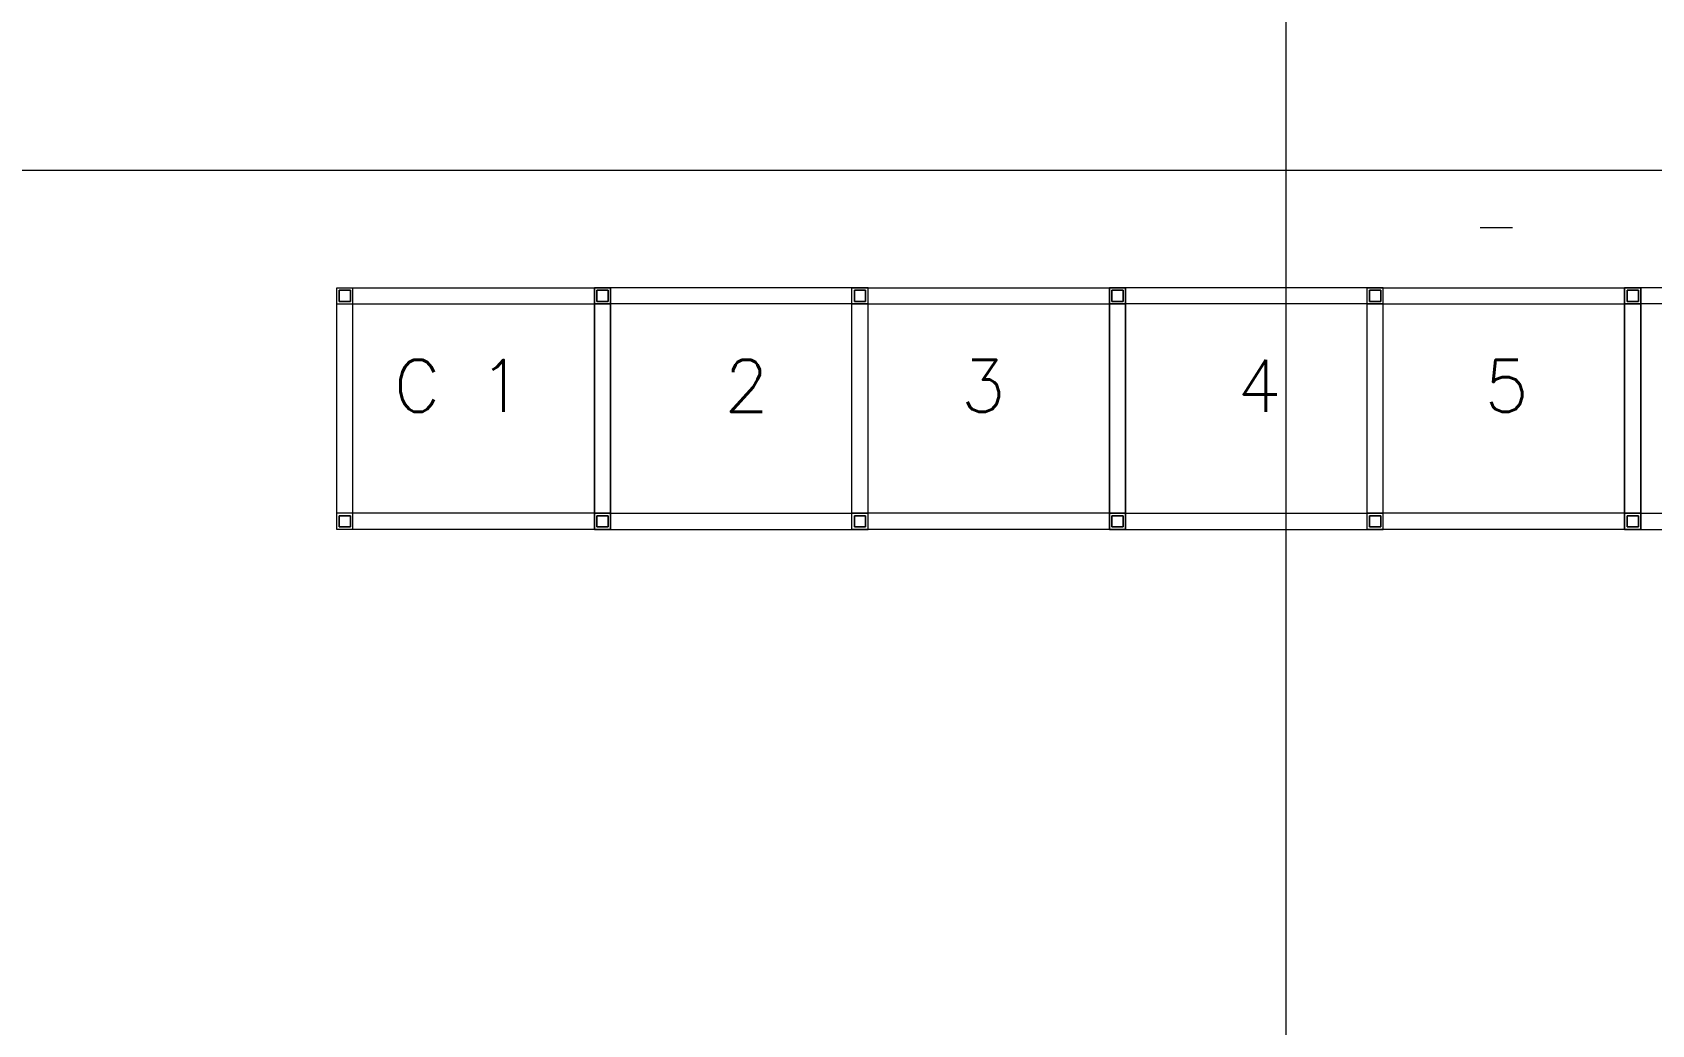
# Model space of a CAD drawing. Header units: millimetres. Extents: x -131970 to 468030, y -148196 to 152489.
# Drawn here: x 65569 to 75627, y 121942 to 128105 of the extents above; entities that cross this region are included whole.
import ezdxf
from ezdxf.xclip import XClip

# ---------------------------------------------------------------- set-up
doc = ezdxf.new("R2010")
doc.units = ezdxf.units.MM
doc.header["$LTSCALE"] = 500
doc.header["$XCLIPFRAME"] = 2
doc.linetypes.add('BUILDING PLAN$1$CENTER', pattern=[2, 1.25, -0.25, 0.25, -0.25])
doc.layers.get('0').update_dxf_attribs({"linetype": 'CONTINUOUS'})
doc.layers.get('Defpoints').update_dxf_attribs({"linetype": 'CONTINUOUS'})
doc.layers.add('0 DIMENSION', color=1, linetype='CONTINUOUS', lineweight=13)
doc.layers.add('BUILDING PLAN$0$BG&E - DIMENSIONS', color=7, linetype='CONTINUOUS')
doc.layers.add('BUILDING PLAN$0$CL', color=1, linetype='BUILDING PLAN$1$CENTER')
doc.styles.add('BUILDING PLAN$0$S1', font='romans1.shx')
doc.styles.add('BUILDING PLAN$0$Standard', font='arial.ttf')
doc.dimstyles.new('BUILDING PLAN$0$DIM100$0', dxfattribs={"dimtxt": 500, "dimasz": 150, "dimexe": 65, "dimexo": 65, "dimgap": 15, "dimtad": 1, "dimdec": 0, "dimzin": 0, "dimdsep": 46, "dimtxsty": 'BUILDING PLAN$0$Standard', "dimsah": 1, "dimcen": 0.09, "dimclrd": 1, "dimclre": 1, "dimclrt": 256, "dimadec": 0, "dimazin": 0, "dimtfac": 1, "dimtdec": 0, "dimtofl": 0, "dimtmove": 0, "dimatfit": 3, "dimfxl": 1, "dimtolj": 1, "dimtzin": 0, "dimarcsym": 0})

# ---------------------------------------------------------------- blocks, each defined once
blk = doc.blocks.new('BUILDING PLAN$0$dfn')
at = {"color": 251}
for p, q in [((5742453, 365635), (5742453, 363935)), ((5742553, 365635), (5742553, 363935)), ((5743853, 363935), (5743853, 365635)), ((5743953, 363935), (5743953, 365635)), ((5743953, 364035), (5742453, 364035)), ((5743953, 364035), (5742453, 364035)), ((5743953, 364035), (5742453, 364035)), ((5743953, 364035), (5742453, 364035)), ((5743953, 364035), (5742453, 364035)), ((5743953, 364035), (5742453, 364035)), ((5742453, 362335), (5742453, 364035)), ((5742453, 364035), (5743953, 364035)), ((5743953, 364035), (5742453, 364035)), ((5743953, 364035), (5742453, 364035)), ((5743953, 364035), (5742453, 364035)), ((5743953, 364035), (5742453, 364035)), ((5742468, 364020), (5742468, 363950)), ((5742538, 364020), (5742468, 364020)), ((5742468, 363950), (5742468, 364020)), ((5742468, 364020), (5742538, 364020)), ((5742468, 363950), (5742468, 364020)), ((5742468, 364020), (5742538, 364020)), ((5742468, 364020), (5742468, 363950)), ((5742538, 364020), (5742468, 364020)), ((5742468, 363950), (5742468, 364020)), ((5742468, 364020), (5742538, 364020)), ((5742468, 364020), (5742468, 363950)), ((5742538, 364020), (5742468, 364020)), ((5742468, 363950), (5742468, 364020)), ((5742468, 364020), (5742538, 364020)), ((5742468, 363950), (5742468, 364020)), ((5742468, 364020), (5742538, 364020)), ((5742468, 364020), (5742468, 363950)), ((5742538, 364020), (5742468, 364020)), ((5742468, 364020), (5742468, 363950)), ((5742538, 364020), (5742468, 364020)), ((5742468, 364020), (5742468, 363950)), ((5742538, 364020), (5742468, 364020)), ((5742468, 363950), (5742468, 364020)), ((5742468, 364020), (5742538, 364020)), ((5742468, 363950), (5742468, 364020)), ((5742468, 364020), (5742538, 364020)), ((5742468, 364020), (5742468, 363950)), ((5742538, 364020), (5742468, 364020)), ((5742468, 364020), (5742468, 363950)), ((5742538, 364020), (5742468, 364020)), ((5742468, 364020), (5742468, 363950)), ((5742538, 364020), (5742468, 364020)), ((5742468, 363950), (5742468, 364020)), ((5742468, 364020), (5742538, 364020)), ((5742468, 363950), (5742468, 364020)), ((5742468, 364020), (5742538, 364020)), ((5742468, 364020), (5742468, 363950)), ((5742538, 364020), (5742468, 364020)), ((5742468, 363950), (5742468, 364020)), ((5742468, 364020), (5742538, 364020)), ((5742538, 363950), (5742538, 364020)), ((5742538, 364020), (5742538, 363950)), ((5742538, 364020), (5742538, 363950)), ((5742538, 363950), (5742538, 364020)), ((5742538, 364020), (5742538, 363950)), ((5742538, 363950), (5742538, 364020)), ((5742538, 364020), (5742538, 363950)), ((5742538, 364020), (5742538, 363950)), ((5742538, 363950), (5742538, 364020)), ((5742538, 363950), (5742538, 364020)), ((5742538, 363950), (5742538, 364020)), ((5742538, 364020), (5742538, 363950)), ((5742538, 364020), (5742538, 363950)), ((5742538, 363950), (5742538, 364020)), ((5742538, 363950), (5742538, 364020)), ((5742538, 363950), (5742538, 364020)), ((5742538, 364020), (5742538, 363950)), ((5742538, 364020), (5742538, 363950)), ((5742538, 363950), (5742538, 364020)), ((5742538, 364020), (5742538, 363950)), ((5742553, 362335), (5742553, 364035)), ((5743853, 364035), (5743853, 362335)), ((5743938, 364020), (5743868, 364020)), ((5743868, 364020), (5743868, 363950)), ((5743868, 363950), (5743868, 364020)), ((5743868, 364020), (5743938, 364020)), ((5743938, 364020), (5743868, 364020)), ((5743868, 364020), (5743868, 363950)), ((5743938, 364020), (5743868, 364020)), ((5743868, 364020), (5743868, 363950)), ((5743868, 363950), (5743868, 364020)), ((5743868, 364020), (5743938, 364020)), ((5743868, 363950), (5743868, 364020)), ((5743868, 364020), (5743938, 364020)), ((5743938, 364020), (5743868, 364020)), ((5743868, 364020), (5743868, 363950)), ((5743938, 364020), (5743868, 364020)), ((5743868, 364020), (5743868, 363950)), ((5743868, 363950), (5743868, 364020)), ((5743868, 364020), (5743938, 364020)), ((5743868, 363950), (5743868, 364020)), ((5743868, 364020), (5743938, 364020)), ((5743868, 363950), (5743868, 364020)), ((5743868, 364020), (5743938, 364020)), ((5743938, 364020), (5743868, 364020)), ((5743868, 364020), (5743868, 363950)), ((5743938, 364020), (5743868, 364020)), ((5743868, 364020), (5743868, 363950)), ((5743868, 363950), (5743868, 364020)), ((5743868, 364020), (5743938, 364020)), ((5743868, 363950), (5743868, 364020)), ((5743868, 364020), (5743938, 364020)), ((5743938, 364020), (5743868, 364020)), ((5743868, 364020), (5743868, 363950)), ((5743868, 363950), (5743868, 364020)), ((5743868, 364020), (5743938, 364020)), ((5743938, 364020), (5743868, 364020)), ((5743868, 364020), (5743868, 363950)), ((5743938, 364020), (5743868, 364020)), ((5743868, 364020), (5743868, 363950)), ((5743868, 363950), (5743868, 364020)), ((5743868, 364020), (5743938, 364020)), ((5743938, 363950), (5743938, 364020)), ((5743938, 364020), (5743938, 363950)), ((5743938, 363950), (5743938, 364020)), ((5743938, 363950), (5743938, 364020)), ((5743938, 364020), (5743938, 363950)), ((5743938, 364020), (5743938, 363950)), ((5743938, 363950), (5743938, 364020)), ((5743938, 363950), (5743938, 364020)), ((5743938, 364020), (5743938, 363950)), ((5743938, 364020), (5743938, 363950)), ((5743938, 364020), (5743938, 363950)), ((5743938, 363950), (5743938, 364020)), ((5743938, 363950), (5743938, 364020)), ((5743938, 364020), (5743938, 363950)), ((5743938, 364020), (5743938, 363950)), ((5743938, 363950), (5743938, 364020)), ((5743938, 364020), (5743938, 363950)), ((5743938, 363950), (5743938, 364020)), ((5743938, 363950), (5743938, 364020)), ((5743938, 364020), (5743938, 363950)), ((5743953, 364035), (5743953, 362335)), ((5742453, 363935), (5743953, 363935)), ((5743953, 363935), (5742453, 363935)), ((5743953, 363935), (5742453, 363935)), ((5743953, 363935), (5742453, 363935)), ((5743953, 363935), (5742453, 363935)), ((5743953, 363935), (5742453, 363935)), ((5743953, 363935), (5742453, 363935)), ((5743953, 363935), (5742453, 363935)), ((5743953, 363935), (5742453, 363935)), ((5743953, 363935), (5742453, 363935)), ((5743953, 363935), (5742453, 363935)), ((5742468, 363950), (5742538, 363950)), ((5742538, 363950), (5742468, 363950)), ((5742538, 363950), (5742468, 363950)), ((5742468, 363950), (5742538, 363950)), ((5742538, 363950), (5742468, 363950)), ((5742468, 363950), (5742538, 363950)), ((5742538, 363950), (5742468, 363950)), ((5742538, 363950), (5742468, 363950)), ((5742468, 363950), (5742538, 363950)), ((5742468, 363950), (5742538, 363950)), ((5742468, 363950), (5742538, 363950)), ((5742538, 363950), (5742468, 363950)), ((5742538, 363950), (5742468, 363950)), ((5742468, 363950), (5742538, 363950)), ((5742468, 363950), (5742538, 363950)), ((5742468, 363950), (5742538, 363950)), ((5742538, 363950), (5742468, 363950)), ((5742538, 363950), (5742468, 363950)), ((5742468, 363950), (5742538, 363950)), ((5742538, 363950), (5742468, 363950)), ((5743868, 363950), (5743938, 363950)), ((5743938, 363950), (5743868, 363950)), ((5743868, 363950), (5743938, 363950)), ((5743868, 363950), (5743938, 363950)), ((5743938, 363950), (5743868, 363950)), ((5743938, 363950), (5743868, 363950)), ((5743868, 363950), (5743938, 363950)), ((5743868, 363950), (5743938, 363950)), ((5743938, 363950), (5743868, 363950)), ((5743938, 363950), (5743868, 363950)), ((5743938, 363950), (5743868, 363950)), ((5743868, 363950), (5743938, 363950)), ((5743868, 363950), (5743938, 363950)), ((5743938, 363950), (5743868, 363950)), ((5743938, 363950), (5743868, 363950)), ((5743868, 363950), (5743938, 363950)), ((5743938, 363950), (5743868, 363950)), ((5743868, 363950), (5743938, 363950)), ((5743868, 363950), (5743938, 363950)), ((5743938, 363950), (5743868, 363950)), ((5743953, 362435), (5742453, 362435)), ((5742453, 362435), (5742453, 360735)), ((5743953, 362435), (5742453, 362435)), ((5743953, 362435), (5742453, 362435)), ((5743953, 362435), (5742453, 362435)), ((5743953, 362435), (5742453, 362435)), ((5743953, 362435), (5742453, 362435)), ((5743953, 362435), (5742453, 362435)), ((5743953, 362435), (5742453, 362435)), ((5743953, 362435), (5742453, 362435)), ((5743953, 362435), (5742453, 362435)), ((5743953, 362435), (5742453, 362435)), ((5742468, 362420), (5742468, 362350)), ((5742538, 362420), (5742468, 362420)), ((5742468, 362350), (5742468, 362420)), ((5742468, 362420), (5742538, 362420)), ((5742468, 362420), (5742468, 362350)), ((5742538, 362420), (5742468, 362420)), ((5742468, 362350), (5742468, 362420)), ((5742468, 362420), (5742538, 362420)), ((5742468, 362420), (5742468, 362350)), ((5742538, 362420), (5742468, 362420)), ((5742468, 362420), (5742468, 362350)), ((5742538, 362420), (5742468, 362420)), ((5742468, 362350), (5742468, 362420)), ((5742468, 362420), (5742538, 362420)), ((5742468, 362420), (5742468, 362350)), ((5742538, 362420), (5742468, 362420)), ((5742468, 362350), (5742468, 362420)), ((5742468, 362420), (5742538, 362420)), ((5742468, 362420), (5742468, 362350)), ((5742538, 362420), (5742468, 362420)), ((5742468, 362420), (5742468, 362350)), ((5742538, 362420), (5742468, 362420)), ((5742468, 362350), (5742468, 362420)), ((5742468, 362420), (5742538, 362420)), ((5742468, 362350), (5742468, 362420)), ((5742468, 362420), (5742538, 362420)), ((5742468, 362350), (5742468, 362420)), ((5742468, 362420), (5742538, 362420)), ((5742468, 362420), (5742468, 362350)), ((5742538, 362420), (5742468, 362420)), ((5742468, 362420), (5742468, 362350)), ((5742538, 362420), (5742468, 362420)), ((5742468, 362350), (5742468, 362420)), ((5742468, 362420), (5742538, 362420)), ((5742468, 362350), (5742468, 362420)), ((5742468, 362420), (5742538, 362420)), ((5742468, 362350), (5742468, 362420)), ((5742468, 362420), (5742538, 362420)), ((5742468, 362420), (5742468, 362350)), ((5742538, 362420), (5742468, 362420)), ((5742538, 362350), (5742538, 362420)), ((5742538, 362420), (5742538, 362350)), ((5742538, 362350), (5742538, 362420)), ((5742538, 362420), (5742538, 362350)), ((5742538, 362350), (5742538, 362420)), ((5742538, 362350), (5742538, 362420)), ((5742538, 362420), (5742538, 362350)), ((5742538, 362350), (5742538, 362420)), ((5742538, 362420), (5742538, 362350)), ((5742538, 362350), (5742538, 362420)), ((5742538, 362350), (5742538, 362420)), ((5742538, 362420), (5742538, 362350)), ((5742538, 362420), (5742538, 362350)), ((5742538, 362420), (5742538, 362350)), ((5742538, 362350), (5742538, 362420)), ((5742538, 362350), (5742538, 362420)), ((5742538, 362420), (5742538, 362350)), ((5742538, 362420), (5742538, 362350)), ((5742538, 362420), (5742538, 362350)), ((5742538, 362350), (5742538, 362420)), ((5742553, 362435), (5742553, 360735)), ((5743853, 360735), (5743853, 362435)), ((5743868, 362350), (5743868, 362420)), ((5743868, 362420), (5743938, 362420)), ((5743938, 362420), (5743868, 362420)), ((5743868, 362420), (5743868, 362350)), ((5743868, 362350), (5743868, 362420)), ((5743868, 362420), (5743938, 362420)), ((5743868, 362350), (5743868, 362420)), ((5743868, 362420), (5743938, 362420)), ((5743938, 362420), (5743868, 362420)), ((5743868, 362420), (5743868, 362350)), ((5743938, 362420), (5743868, 362420)), ((5743868, 362420), (5743868, 362350)), ((5743868, 362350), (5743868, 362420)), ((5743868, 362420), (5743938, 362420)), ((5743868, 362350), (5743868, 362420)), ((5743868, 362420), (5743938, 362420)), ((5743938, 362420), (5743868, 362420)), ((5743868, 362420), (5743868, 362350)), ((5743938, 362420), (5743868, 362420)), ((5743868, 362420), (5743868, 362350)), ((5743938, 362420), (5743868, 362420)), ((5743868, 362420), (5743868, 362350)), ((5743868, 362350), (5743868, 362420)), ((5743868, 362420), (5743938, 362420)), ((5743868, 362350), (5743868, 362420)), ((5743868, 362420), (5743938, 362420)), ((5743938, 362420), (5743868, 362420)), ((5743868, 362420), (5743868, 362350)), ((5743938, 362420), (5743868, 362420)), ((5743868, 362420), (5743868, 362350)), ((5743868, 362350), (5743868, 362420)), ((5743868, 362420), (5743938, 362420)), ((5743938, 362420), (5743868, 362420)), ((5743868, 362420), (5743868, 362350)), ((5743868, 362350), (5743868, 362420)), ((5743868, 362420), (5743938, 362420)), ((5743868, 362350), (5743868, 362420)), ((5743868, 362420), (5743938, 362420)), ((5743938, 362420), (5743868, 362420)), ((5743868, 362420), (5743868, 362350)), ((5743938, 362420), (5743938, 362350)), ((5743938, 362350), (5743938, 362420)), ((5743938, 362420), (5743938, 362350)), ((5743938, 362420), (5743938, 362350)), ((5743938, 362350), (5743938, 362420)), ((5743938, 362350), (5743938, 362420)), ((5743938, 362420), (5743938, 362350)), ((5743938, 362420), (5743938, 362350)), ((5743938, 362350), (5743938, 362420)), ((5743938, 362350), (5743938, 362420)), ((5743938, 362350), (5743938, 362420)), ((5743938, 362420), (5743938, 362350)), ((5743938, 362420), (5743938, 362350)), ((5743938, 362350), (5743938, 362420)), ((5743938, 362350), (5743938, 362420)), ((5743938, 362420), (5743938, 362350)), ((5743938, 362350), (5743938, 362420)), ((5743938, 362420), (5743938, 362350)), ((5743938, 362420), (5743938, 362350)), ((5743938, 362350), (5743938, 362420)), ((5743953, 360735), (5743953, 362435)), ((5743953, 362335), (5742453, 362335)), ((5743953, 362335), (5742453, 362335)), ((5743953, 362335), (5742453, 362335)), ((5743953, 362335), (5742453, 362335)), ((5743953, 362335), (5742453, 362335)), ((5743953, 362335), (5742453, 362335)), ((5743953, 362335), (5742453, 362335)), ((5743953, 362335), (5742453, 362335)), ((5743953, 362335), (5742453, 362335)), ((5743953, 362335), (5742453, 362335)), ((5743953, 362335), (5742453, 362335)), ((5742468, 362350), (5742538, 362350)), ((5742538, 362350), (5742468, 362350)), ((5742468, 362350), (5742538, 362350)), ((5742538, 362350), (5742468, 362350)), ((5742468, 362350), (5742538, 362350)), ((5742468, 362350), (5742538, 362350)), ((5742538, 362350), (5742468, 362350)), ((5742468, 362350), (5742538, 362350)), ((5742538, 362350), (5742468, 362350)), ((5742468, 362350), (5742538, 362350)), ((5742468, 362350), (5742538, 362350)), ((5742538, 362350), (5742468, 362350)), ((5742538, 362350), (5742468, 362350)), ((5742538, 362350), (5742468, 362350)), ((5742468, 362350), (5742538, 362350)), ((5742468, 362350), (5742538, 362350)), ((5742538, 362350), (5742468, 362350)), ((5742538, 362350), (5742468, 362350)), ((5742538, 362350), (5742468, 362350)), ((5742468, 362350), (5742538, 362350)), ((5743938, 362350), (5743868, 362350)), ((5743868, 362350), (5743938, 362350)), ((5743938, 362350), (5743868, 362350)), ((5743938, 362350), (5743868, 362350)), ((5743868, 362350), (5743938, 362350)), ((5743868, 362350), (5743938, 362350)), ((5743938, 362350), (5743868, 362350)), ((5743938, 362350), (5743868, 362350)), ((5743868, 362350), (5743938, 362350)), ((5743868, 362350), (5743938, 362350)), ((5743868, 362350), (5743938, 362350)), ((5743938, 362350), (5743868, 362350)), ((5743938, 362350), (5743868, 362350)), ((5743868, 362350), (5743938, 362350)), ((5743868, 362350), (5743938, 362350)), ((5743938, 362350), (5743868, 362350)), ((5743868, 362350), (5743938, 362350)), ((5743938, 362350), (5743868, 362350)), ((5743938, 362350), (5743868, 362350)), ((5743868, 362350), (5743938, 362350)), ((5742453, 359135), (5742453, 360835)), ((5742453, 360835), (5743953, 360835)), ((5743953, 360835), (5742453, 360835)), ((5743953, 360835), (5742453, 360835)), ((5743953, 360835), (5742453, 360835)), ((5743953, 360835), (5742453, 360835)), ((5743953, 360835), (5742453, 360835)), ((5743953, 360835), (5742453, 360835)), ((5743953, 360835), (5742453, 360835)), ((5743953, 360835), (5742453, 360835)), ((5743953, 360835), (5742453, 360835)), ((5743953, 360835), (5742453, 360835)), ((5742468, 360820), (5742468, 360750)), ((5742538, 360820), (5742468, 360820)), ((5742468, 360820), (5742468, 360750)), ((5742538, 360820), (5742468, 360820)), ((5742468, 360750), (5742468, 360820)), ((5742468, 360820), (5742538, 360820)), ((5742468, 360750), (5742468, 360820)), ((5742468, 360820), (5742538, 360820)), ((5742468, 360820), (5742468, 360750)), ((5742538, 360820), (5742468, 360820)), ((5742468, 360750), (5742468, 360820)), ((5742468, 360820), (5742538, 360820)), ((5742468, 360820), (5742468, 360750)), ((5742538, 360820), (5742468, 360820)), ((5742468, 360750), (5742468, 360820)), ((5742468, 360820), (5742538, 360820)), ((5742468, 360750), (5742468, 360820)), ((5742468, 360820), (5742538, 360820)), ((5742468, 360820), (5742468, 360750)), ((5742538, 360820), (5742468, 360820)), ((5742468, 360820), (5742468, 360750)), ((5742538, 360820), (5742468, 360820)), ((5742468, 360750), (5742468, 360820)), ((5742468, 360820), (5742538, 360820)), ((5742468, 360820), (5742468, 360750)), ((5742538, 360820), (5742468, 360820)), ((5742468, 360820), (5742468, 360750)), ((5742538, 360820), (5742468, 360820)), ((5742468, 360750), (5742468, 360820)), ((5742468, 360820), (5742538, 360820)), ((5742468, 360750), (5742468, 360820)), ((5742468, 360820), (5742538, 360820)), ((5742468, 360750), (5742468, 360820)), ((5742468, 360820), (5742538, 360820)), ((5742468, 360820), (5742468, 360750)), ((5742538, 360820), (5742468, 360820)), ((5742468, 360820), (5742468, 360750)), ((5742538, 360820), (5742468, 360820)), ((5742468, 360750), (5742468, 360820)), ((5742468, 360820), (5742538, 360820)), ((5742538, 360750), (5742538, 360820)), ((5742538, 360750), (5742538, 360820)), ((5742538, 360820), (5742538, 360750)), ((5742538, 360820), (5742538, 360750)), ((5742538, 360750), (5742538, 360820)), ((5742538, 360820), (5742538, 360750)), ((5742538, 360750), (5742538, 360820)), ((5742538, 360820), (5742538, 360750)), ((5742538, 360820), (5742538, 360750)), ((5742538, 360750), (5742538, 360820)), ((5742538, 360750), (5742538, 360820)), ((5742538, 360820), (5742538, 360750)), ((5742538, 360750), (5742538, 360820)), ((5742538, 360750), (5742538, 360820)), ((5742538, 360820), (5742538, 360750)), ((5742538, 360820), (5742538, 360750)), ((5742538, 360820), (5742538, 360750)), ((5742538, 360750), (5742538, 360820)), ((5742538, 360750), (5742538, 360820)), ((5742538, 360820), (5742538, 360750)), ((5742553, 359135), (5742553, 360835)), ((5743853, 360835), (5743853, 359135)), ((5743938, 360820), (5743868, 360820)), ((5743868, 360820), (5743868, 360750)), ((5743868, 360750), (5743868, 360820)), ((5743868, 360820), (5743938, 360820)), ((5743868, 360750), (5743868, 360820)), ((5743868, 360820), (5743938, 360820)), ((5743938, 360820), (5743868, 360820)), ((5743868, 360820), (5743868, 360750)), ((5743938, 360820), (5743868, 360820)), ((5743868, 360820), (5743868, 360750)), ((5743868, 360750), (5743868, 360820)), ((5743868, 360820), (5743938, 360820)), ((5743938, 360820), (5743868, 360820)), ((5743868, 360820), (5743868, 360750)), ((5743868, 360750), (5743868, 360820)), ((5743868, 360820), (5743938, 360820)), ((5743868, 360750), (5743868, 360820)), ((5743868, 360820), (5743938, 360820)), ((5743938, 360820), (5743868, 360820)), ((5743868, 360820), (5743868, 360750)), ((5743868, 360750), (5743868, 360820)), ((5743868, 360820), (5743938, 360820)), ((5743938, 360820), (5743868, 360820)), ((5743868, 360820), (5743868, 360750)), ((5743938, 360820), (5743868, 360820)), ((5743868, 360820), (5743868, 360750)), ((5743868, 360750), (5743868, 360820)), ((5743868, 360820), (5743938, 360820)), ((5743868, 360750), (5743868, 360820)), ((5743868, 360820), (5743938, 360820)), ((5743938, 360820), (5743868, 360820)), ((5743868, 360820), (5743868, 360750)), ((5743868, 360750), (5743868, 360820)), ((5743868, 360820), (5743938, 360820)), ((5743938, 360820), (5743868, 360820)), ((5743868, 360820), (5743868, 360750)), ((5743938, 360820), (5743868, 360820)), ((5743868, 360820), (5743868, 360750)), ((5743868, 360750), (5743868, 360820)), ((5743868, 360820), (5743938, 360820)), ((5743938, 360750), (5743938, 360820)), ((5743938, 360820), (5743938, 360750)), ((5743938, 360820), (5743938, 360750)), ((5743938, 360750), (5743938, 360820)), ((5743938, 360750), (5743938, 360820)), ((5743938, 360820), (5743938, 360750)), ((5743938, 360750), (5743938, 360820)), ((5743938, 360820), (5743938, 360750)), ((5743938, 360820), (5743938, 360750)), ((5743938, 360750), (5743938, 360820)), ((5743938, 360820), (5743938, 360750)), ((5743938, 360750), (5743938, 360820)), ((5743938, 360750), (5743938, 360820)), ((5743938, 360820), (5743938, 360750)), ((5743938, 360820), (5743938, 360750)), ((5743938, 360750), (5743938, 360820)), ((5743938, 360820), (5743938, 360750)), ((5743938, 360750), (5743938, 360820)), ((5743938, 360750), (5743938, 360820)), ((5743938, 360820), (5743938, 360750)), ((5743953, 360835), (5743953, 359135)), ((5743953, 360735), (5742453, 360735)), ((5742453, 360735), (5743953, 360735)), ((5743953, 360735), (5742453, 360735)), ((5743953, 360735), (5742453, 360735)), ((5743953, 360735), (5742453, 360735)), ((5743953, 360735), (5742453, 360735)), ((5743953, 360735), (5742453, 360735)), ((5743953, 360735), (5742453, 360735)), ((5743953, 360735), (5742453, 360735)), ((5743953, 360735), (5742453, 360735)), ((5743953, 360735), (5742453, 360735)), ((5742468, 360750), (5742538, 360750)), ((5742468, 360750), (5742538, 360750)), ((5742538, 360750), (5742468, 360750)), ((5742538, 360750), (5742468, 360750)), ((5742468, 360750), (5742538, 360750)), ((5742538, 360750), (5742468, 360750)), ((5742468, 360750), (5742538, 360750)), ((5742538, 360750), (5742468, 360750)), ((5742538, 360750), (5742468, 360750)), ((5742468, 360750), (5742538, 360750)), ((5742468, 360750), (5742538, 360750)), ((5742538, 360750), (5742468, 360750)), ((5742468, 360750), (5742538, 360750)), ((5742468, 360750), (5742538, 360750)), ((5742538, 360750), (5742468, 360750)), ((5742538, 360750), (5742468, 360750)), ((5742538, 360750), (5742468, 360750)), ((5742468, 360750), (5742538, 360750)), ((5742468, 360750), (5742538, 360750)), ((5742538, 360750), (5742468, 360750)), ((5743868, 360750), (5743938, 360750)), ((5743938, 360750), (5743868, 360750)), ((5743938, 360750), (5743868, 360750)), ((5743868, 360750), (5743938, 360750)), ((5743868, 360750), (5743938, 360750)), ((5743938, 360750), (5743868, 360750)), ((5743868, 360750), (5743938, 360750)), ((5743938, 360750), (5743868, 360750)), ((5743938, 360750), (5743868, 360750)), ((5743868, 360750), (5743938, 360750)), ((5743938, 360750), (5743868, 360750)), ((5743868, 360750), (5743938, 360750)), ((5743868, 360750), (5743938, 360750)), ((5743938, 360750), (5743868, 360750)), ((5743938, 360750), (5743868, 360750)), ((5743868, 360750), (5743938, 360750)), ((5743938, 360750), (5743868, 360750)), ((5743868, 360750), (5743938, 360750)), ((5743868, 360750), (5743938, 360750)), ((5743938, 360750), (5743868, 360750)), ((5743953, 359235), (5742453, 359235)), ((5742453, 359235), (5742453, 357535)), ((5743953, 359235), (5742453, 359235)), ((5743953, 359235), (5742453, 359235)), ((5743953, 359235), (5742453, 359235)), ((5743953, 359235), (5742453, 359235)), ((5743953, 359235), (5742453, 359235)), ((5743953, 359235), (5742453, 359235)), ((5743953, 359235), (5742453, 359235)), ((5743953, 359235), (5742453, 359235)), ((5743953, 359235), (5742453, 359235)), ((5743953, 359235), (5742453, 359235)), ((5742468, 359220), (5742468, 359150)), ((5742538, 359220), (5742468, 359220)), ((5742468, 359150), (5742468, 359220)), ((5742468, 359220), (5742538, 359220)), ((5742468, 359150), (5742468, 359220)), ((5742468, 359220), (5742538, 359220)), ((5742468, 359220), (5742468, 359150)), ((5742538, 359220), (5742468, 359220)), ((5742468, 359220), (5742468, 359150)), ((5742538, 359220), (5742468, 359220)), ((5742468, 359220), (5742468, 359150)), ((5742538, 359220), (5742468, 359220)), ((5742468, 359150), (5742468, 359220)), ((5742468, 359220), (5742538, 359220)), ((5742468, 359150), (5742468, 359220)), ((5742468, 359220), (5742538, 359220)), ((5742468, 359220), (5742468, 359150)), ((5742538, 359220), (5742468, 359220)), ((5742468, 359150), (5742468, 359220)), ((5742468, 359220), (5742538, 359220)), ((5742468, 359220), (5742468, 359150)), ((5742538, 359220), (5742468, 359220)), ((5742468, 359150), (5742468, 359220)), ((5742468, 359220), (5742538, 359220)), ((5742468, 359150), (5742468, 359220)), ((5742468, 359220), (5742538, 359220)), ((5742468, 359220), (5742468, 359150)), ((5742538, 359220), (5742468, 359220)), ((5742468, 359150), (5742468, 359220)), ((5742468, 359220), (5742538, 359220)), ((5742468, 359220), (5742468, 359150)), ((5742538, 359220), (5742468, 359220)), ((5742468, 359150), (5742468, 359220)), ((5742468, 359220), (5742538, 359220)), ((5742468, 359150), (5742468, 359220)), ((5742468, 359220), (5742538, 359220)), ((5742468, 359220), (5742468, 359150)), ((5742538, 359220), (5742468, 359220)), ((5742468, 359220), (5742468, 359150)), ((5742538, 359220), (5742468, 359220)), ((5742538, 359150), (5742538, 359220)), ((5742538, 359220), (5742538, 359150)), ((5742538, 359220), (5742538, 359150)), ((5742538, 359150), (5742538, 359220)), ((5742538, 359150), (5742538, 359220)), ((5742538, 359150), (5742538, 359220)), ((5742538, 359220), (5742538, 359150)), ((5742538, 359220), (5742538, 359150)), ((5742538, 359150), (5742538, 359220)), ((5742538, 359220), (5742538, 359150)), ((5742538, 359150), (5742538, 359220)), ((5742538, 359220), (5742538, 359150)), ((5742538, 359220), (5742538, 359150)), ((5742538, 359150), (5742538, 359220)), ((5742538, 359220), (5742538, 359150)), ((5742538, 359150), (5742538, 359220)), ((5742538, 359220), (5742538, 359150)), ((5742538, 359220), (5742538, 359150)), ((5742538, 359150), (5742538, 359220)), ((5742538, 359150), (5742538, 359220)), ((5742553, 359235), (5742553, 357535)), ((5743853, 357535), (5743853, 359235)), ((5743868, 359150), (5743868, 359220)), ((5743868, 359220), (5743938, 359220)), ((5743868, 359150), (5743868, 359220)), ((5743868, 359220), (5743938, 359220)), ((5743938, 359220), (5743868, 359220)), ((5743868, 359220), (5743868, 359150)), ((5743938, 359220), (5743868, 359220)), ((5743868, 359220), (5743868, 359150)), ((5743868, 359150), (5743868, 359220)), ((5743868, 359220), (5743938, 359220)), ((5743868, 359150), (5743868, 359220)), ((5743868, 359220), (5743938, 359220)), ((5743938, 359220), (5743868, 359220)), ((5743868, 359220), (5743868, 359150)), ((5743938, 359220), (5743868, 359220)), ((5743868, 359220), (5743868, 359150)), ((5743868, 359150), (5743868, 359220)), ((5743868, 359220), (5743938, 359220)), ((5743938, 359220), (5743868, 359220)), ((5743868, 359220), (5743868, 359150)), ((5743868, 359150), (5743868, 359220)), ((5743868, 359220), (5743938, 359220)), ((5743938, 359220), (5743868, 359220)), ((5743868, 359220), (5743868, 359150)), ((5743938, 359220), (5743868, 359220)), ((5743868, 359220), (5743868, 359150)), ((5743868, 359150), (5743868, 359220)), ((5743868, 359220), (5743938, 359220)), ((5743938, 359220), (5743868, 359220)), ((5743868, 359220), (5743868, 359150)), ((5743868, 359150), (5743868, 359220)), ((5743868, 359220), (5743938, 359220)), ((5743868, 359150), (5743868, 359220)), ((5743868, 359220), (5743938, 359220)), ((5743938, 359220), (5743868, 359220)), ((5743868, 359220), (5743868, 359150)), ((5743938, 359220), (5743868, 359220)), ((5743868, 359220), (5743868, 359150)), ((5743868, 359150), (5743868, 359220)), ((5743868, 359220), (5743938, 359220)), ((5743938, 359220), (5743938, 359150)), ((5743938, 359220), (5743938, 359150)), ((5743938, 359150), (5743938, 359220)), ((5743938, 359150), (5743938, 359220)), ((5743938, 359220), (5743938, 359150)), ((5743938, 359220), (5743938, 359150)), ((5743938, 359150), (5743938, 359220)), ((5743938, 359150), (5743938, 359220)), ((5743938, 359220), (5743938, 359150)), ((5743938, 359150), (5743938, 359220)), ((5743938, 359220), (5743938, 359150)), ((5743938, 359150), (5743938, 359220)), ((5743938, 359150), (5743938, 359220)), ((5743938, 359220), (5743938, 359150)), ((5743938, 359150), (5743938, 359220)), ((5743938, 359220), (5743938, 359150)), ((5743938, 359220), (5743938, 359150)), ((5743938, 359150), (5743938, 359220)), ((5743938, 359150), (5743938, 359220)), ((5743938, 359220), (5743938, 359150)), ((5743953, 357535), (5743953, 359235)), ((5743953, 359135), (5742453, 359135)), ((5743953, 359135), (5742453, 359135)), ((5743953, 359135), (5742453, 359135)), ((5743953, 359135), (5742453, 359135)), ((5743953, 359135), (5742453, 359135)), ((5743953, 359135), (5742453, 359135)), ((5743953, 359135), (5742453, 359135)), ((5743953, 359135), (5742453, 359135)), ((5743953, 359135), (5742453, 359135)), ((5743953, 359135), (5742453, 359135)), ((5743953, 359135), (5742453, 359135)), ((5742468, 359150), (5742538, 359150)), ((5742538, 359150), (5742468, 359150)), ((5742538, 359150), (5742468, 359150)), ((5742468, 359150), (5742538, 359150)), ((5742468, 359150), (5742538, 359150)), ((5742468, 359150), (5742538, 359150)), ((5742538, 359150), (5742468, 359150)), ((5742538, 359150), (5742468, 359150)), ((5742468, 359150), (5742538, 359150)), ((5742538, 359150), (5742468, 359150)), ((5742468, 359150), (5742538, 359150)), ((5742538, 359150), (5742468, 359150)), ((5742538, 359150), (5742468, 359150)), ((5742468, 359150), (5742538, 359150)), ((5742538, 359150), (5742468, 359150)), ((5742468, 359150), (5742538, 359150)), ((5742538, 359150), (5742468, 359150)), ((5742538, 359150), (5742468, 359150)), ((5742468, 359150), (5742538, 359150)), ((5742468, 359150), (5742538, 359150)), ((5743938, 359150), (5743868, 359150)), ((5743938, 359150), (5743868, 359150)), ((5743868, 359150), (5743938, 359150)), ((5743868, 359150), (5743938, 359150)), ((5743938, 359150), (5743868, 359150)), ((5743938, 359150), (5743868, 359150)), ((5743868, 359150), (5743938, 359150)), ((5743868, 359150), (5743938, 359150)), ((5743938, 359150), (5743868, 359150)), ((5743868, 359150), (5743938, 359150)), ((5743938, 359150), (5743868, 359150)), ((5743868, 359150), (5743938, 359150)), ((5743868, 359150), (5743938, 359150)), ((5743938, 359150), (5743868, 359150)), ((5743868, 359150), (5743938, 359150)), ((5743938, 359150), (5743868, 359150)), ((5743938, 359150), (5743868, 359150)), ((5743868, 359150), (5743938, 359150)), ((5743868, 359150), (5743938, 359150)), ((5743938, 359150), (5743868, 359150)), ((5743953, 357635), (5742453, 357635)), ((5743953, 357635), (5742453, 357635)), ((5743953, 357635), (5742453, 357635)), ((5743953, 357635), (5742453, 357635)), ((5743953, 357635), (5742453, 357635)), ((5743953, 357635), (5742453, 357635)), ((5742453, 355935), (5742453, 357635)), ((5742453, 357635), (5743953, 357635)), ((5743953, 357635), (5742453, 357635)), ((5743953, 357635), (5742453, 357635)), ((5743953, 357635), (5742453, 357635)), ((5743953, 357635), (5742453, 357635)), ((5742468, 357620), (5742468, 357550)), ((5742538, 357620), (5742468, 357620)), ((5742468, 357550), (5742468, 357620)), ((5742468, 357620), (5742538, 357620)), ((5742468, 357550), (5742468, 357620)), ((5742468, 357620), (5742538, 357620)), ((5742468, 357620), (5742468, 357550)), ((5742538, 357620), (5742468, 357620)), ((5742468, 357550), (5742468, 357620)), ((5742468, 357620), (5742538, 357620)), ((5742468, 357620), (5742468, 357550)), ((5742538, 357620), (5742468, 357620)), ((5742468, 357550), (5742468, 357620)), ((5742468, 357620), (5742538, 357620)), ((5742468, 357550), (5742468, 357620)), ((5742468, 357620), (5742538, 357620)), ((5742468, 357620), (5742468, 357550)), ((5742538, 357620), (5742468, 357620)), ((5742468, 357620), (5742468, 357550)), ((5742538, 357620), (5742468, 357620)), ((5742468, 357620), (5742468, 357550)), ((5742538, 357620), (5742468, 357620)), ((5742468, 357550), (5742468, 357620)), ((5742468, 357620), (5742538, 357620)), ((5742468, 357550), (5742468, 357620)), ((5742468, 357620), (5742538, 357620)), ((5742468, 357620), (5742468, 357550)), ((5742538, 357620), (5742468, 357620)), ((5742468, 357620), (5742468, 357550)), ((5742538, 357620), (5742468, 357620)), ((5742468, 357620), (5742468, 357550)), ((5742538, 357620), (5742468, 357620)), ((5742468, 357550), (5742468, 357620)), ((5742468, 357620), (5742538, 357620)), ((5742468, 357550), (5742468, 357620)), ((5742468, 357620), (5742538, 357620)), ((5742468, 357620), (5742468, 357550)), ((5742538, 357620), (5742468, 357620)), ((5742468, 357550), (5742468, 357620)), ((5742468, 357620), (5742538, 357620)), ((5742538, 357550), (5742538, 357620)), ((5742538, 357620), (5742538, 357550)), ((5742538, 357620), (5742538, 357550)), ((5742538, 357550), (5742538, 357620)), ((5742538, 357620), (5742538, 357550)), ((5742538, 357550), (5742538, 357620)), ((5742538, 357620), (5742538, 357550)), ((5742538, 357620), (5742538, 357550)), ((5742538, 357550), (5742538, 357620)), ((5742538, 357550), (5742538, 357620)), ((5742538, 357550), (5742538, 357620)), ((5742538, 357620), (5742538, 357550)), ((5742538, 357620), (5742538, 357550)), ((5742538, 357550), (5742538, 357620)), ((5742538, 357550), (5742538, 357620)), ((5742538, 357550), (5742538, 357620)), ((5742538, 357620), (5742538, 357550)), ((5742538, 357620), (5742538, 357550)), ((5742538, 357550), (5742538, 357620)), ((5742538, 357620), (5742538, 357550)), ((5742553, 355935), (5742553, 357635)), ((5743853, 357635), (5743853, 355935)), ((5743938, 357620), (5743868, 357620)), ((5743868, 357620), (5743868, 357550)), ((5743868, 357550), (5743868, 357620)), ((5743868, 357620), (5743938, 357620)), ((5743938, 357620), (5743868, 357620)), ((5743868, 357620), (5743868, 357550)), ((5743938, 357620), (5743868, 357620)), ((5743868, 357620), (5743868, 357550)), ((5743868, 357550), (5743868, 357620)), ((5743868, 357620), (5743938, 357620)), ((5743868, 357550), (5743868, 357620)), ((5743868, 357620), (5743938, 357620)), ((5743938, 357620), (5743868, 357620)), ((5743868, 357620), (5743868, 357550)), ((5743938, 357620), (5743868, 357620)), ((5743868, 357620), (5743868, 357550)), ((5743868, 357550), (5743868, 357620)), ((5743868, 357620), (5743938, 357620)), ((5743868, 357550), (5743868, 357620)), ((5743868, 357620), (5743938, 357620)), ((5743868, 357550), (5743868, 357620)), ((5743868, 357620), (5743938, 357620)), ((5743938, 357620), (5743868, 357620)), ((5743868, 357620), (5743868, 357550)), ((5743938, 357620), (5743868, 357620)), ((5743868, 357620), (5743868, 357550)), ((5743868, 357550), (5743868, 357620)), ((5743868, 357620), (5743938, 357620)), ((5743868, 357550), (5743868, 357620)), ((5743868, 357620), (5743938, 357620)), ((5743938, 357620), (5743868, 357620)), ((5743868, 357620), (5743868, 357550)), ((5743868, 357550), (5743868, 357620)), ((5743868, 357620), (5743938, 357620)), ((5743938, 357620), (5743868, 357620)), ((5743868, 357620), (5743868, 357550)), ((5743938, 357620), (5743868, 357620)), ((5743868, 357620), (5743868, 357550)), ((5743868, 357550), (5743868, 357620)), ((5743868, 357620), (5743938, 357620)), ((5743938, 357550), (5743938, 357620)), ((5743938, 357620), (5743938, 357550)), ((5743938, 357550), (5743938, 357620)), ((5743938, 357550), (5743938, 357620)), ((5743938, 357620), (5743938, 357550)), ((5743938, 357620), (5743938, 357550)), ((5743938, 357550), (5743938, 357620)), ((5743938, 357550), (5743938, 357620)), ((5743938, 357620), (5743938, 357550)), ((5743938, 357620), (5743938, 357550)), ((5743938, 357620), (5743938, 357550)), ((5743938, 357550), (5743938, 357620)), ((5743938, 357550), (5743938, 357620)), ((5743938, 357620), (5743938, 357550)), ((5743938, 357620), (5743938, 357550)), ((5743938, 357550), (5743938, 357620)), ((5743938, 357620), (5743938, 357550)), ((5743938, 357550), (5743938, 357620)), ((5743938, 357550), (5743938, 357620)), ((5743938, 357620), (5743938, 357550)), ((5743953, 357635), (5743953, 355935)), ((5742453, 357535), (5743953, 357535)), ((5743953, 357535), (5742453, 357535)), ((5743953, 357535), (5742453, 357535)), ((5743953, 357535), (5742453, 357535)), ((5743953, 357535), (5742453, 357535)), ((5743953, 357535), (5742453, 357535)), ((5743953, 357535), (5742453, 357535)), ((5743953, 357535), (5742453, 357535)), ((5743953, 357535), (5742453, 357535)), ((5743953, 357535), (5742453, 357535)), ((5743953, 357535), (5742453, 357535)), ((5742468, 357550), (5742538, 357550)), ((5742538, 357550), (5742468, 357550)), ((5742538, 357550), (5742468, 357550)), ((5742468, 357550), (5742538, 357550)), ((5742538, 357550), (5742468, 357550)), ((5742468, 357550), (5742538, 357550)), ((5742538, 357550), (5742468, 357550)), ((5742538, 357550), (5742468, 357550)), ((5742468, 357550), (5742538, 357550)), ((5742468, 357550), (5742538, 357550)), ((5742468, 357550), (5742538, 357550)), ((5742538, 357550), (5742468, 357550)), ((5742538, 357550), (5742468, 357550)), ((5742468, 357550), (5742538, 357550)), ((5742468, 357550), (5742538, 357550)), ((5742468, 357550), (5742538, 357550)), ((5742538, 357550), (5742468, 357550)), ((5742538, 357550), (5742468, 357550)), ((5742468, 357550), (5742538, 357550)), ((5742538, 357550), (5742468, 357550)), ((5743868, 357550), (5743938, 357550)), ((5743938, 357550), (5743868, 357550)), ((5743868, 357550), (5743938, 357550)), ((5743868, 357550), (5743938, 357550)), ((5743938, 357550), (5743868, 357550)), ((5743938, 357550), (5743868, 357550)), ((5743868, 357550), (5743938, 357550)), ((5743868, 357550), (5743938, 357550)), ((5743938, 357550), (5743868, 357550)), ((5743938, 357550), (5743868, 357550)), ((5743938, 357550), (5743868, 357550)), ((5743868, 357550), (5743938, 357550)), ((5743868, 357550), (5743938, 357550)), ((5743938, 357550), (5743868, 357550)), ((5743938, 357550), (5743868, 357550)), ((5743868, 357550), (5743938, 357550)), ((5743938, 357550), (5743868, 357550)), ((5743868, 357550), (5743938, 357550)), ((5743868, 357550), (5743938, 357550)), ((5743938, 357550), (5743868, 357550)), ((5743953, 356035), (5742453, 356035)), ((5743953, 356035), (5742453, 356035)), ((5743953, 356035), (5742453, 356035)), ((5743953, 356035), (5742453, 356035)), ((5743953, 356035), (5742453, 356035)), ((5743953, 356035), (5742453, 356035)), ((5743953, 356035), (5742453, 356035)), ((5743953, 356035), (5742453, 356035)), ((5743953, 356035), (5742453, 356035)), ((5743953, 356035), (5742453, 356035)), ((5742468, 356020), (5742468, 355950)), ((5742538, 356020), (5742468, 356020)), ((5742468, 355950), (5742468, 356020)), ((5742468, 356020), (5742538, 356020)), ((5742468, 355950), (5742468, 356020)), ((5742468, 356020), (5742538, 356020)), ((5742468, 356020), (5742468, 355950)), ((5742538, 356020), (5742468, 356020)), ((5742468, 355950), (5742468, 356020)), ((5742468, 356020), (5742538, 356020)), ((5742468, 356020), (5742468, 355950)), ((5742538, 356020), (5742468, 356020)), ((5742468, 355950), (5742468, 356020)), ((5742468, 356020), (5742538, 356020)), ((5742468, 355950), (5742468, 356020)), ((5742468, 356020), (5742538, 356020)), ((5742468, 356020), (5742468, 355950)), ((5742538, 356020), (5742468, 356020)), ((5742468, 356020), (5742468, 355950)), ((5742538, 356020), (5742468, 356020)), ((5742468, 356020), (5742468, 355950)), ((5742538, 356020), (5742468, 356020)), ((5742468, 355950), (5742468, 356020)), ((5742468, 356020), (5742538, 356020)), ((5742468, 355950), (5742468, 356020)), ((5742468, 356020), (5742538, 356020)), ((5742468, 356020), (5742468, 355950)), ((5742538, 356020), (5742468, 356020)), ((5742468, 356020), (5742468, 355950)), ((5742538, 356020), (5742468, 356020)), ((5742468, 356020), (5742468, 355950)), ((5742538, 356020), (5742468, 356020)), ((5742468, 355950), (5742468, 356020)), ((5742468, 356020), (5742538, 356020)), ((5742468, 355950), (5742468, 356020)), ((5742468, 356020), (5742538, 356020)), ((5742468, 356020), (5742468, 355950)), ((5742538, 356020), (5742468, 356020)), ((5742468, 355950), (5742468, 356020)), ((5742468, 356020), (5742538, 356020)), ((5742538, 355950), (5742538, 356020)), ((5742538, 356020), (5742538, 355950)), ((5742538, 356020), (5742538, 355950)), ((5742538, 355950), (5742538, 356020)), ((5742538, 356020), (5742538, 355950)), ((5742538, 355950), (5742538, 356020)), ((5742538, 356020), (5742538, 355950)), ((5742538, 356020), (5742538, 355950)), ((5742538, 355950), (5742538, 356020)), ((5742538, 355950), (5742538, 356020)), ((5742538, 355950), (5742538, 356020)), ((5742538, 356020), (5742538, 355950)), ((5742538, 356020), (5742538, 355950)), ((5742538, 355950), (5742538, 356020)), ((5742538, 355950), (5742538, 356020)), ((5742538, 355950), (5742538, 356020)), ((5742538, 356020), (5742538, 355950)), ((5742538, 356020), (5742538, 355950)), ((5742538, 355950), (5742538, 356020)), ((5742538, 356020), (5742538, 355950)), ((5743938, 356020), (5743868, 356020)), ((5743868, 356020), (5743868, 355950)), ((5743868, 355950), (5743868, 356020)), ((5743868, 356020), (5743938, 356020)), ((5743938, 356020), (5743868, 356020)), ((5743868, 356020), (5743868, 355950)), ((5743938, 356020), (5743868, 356020)), ((5743868, 356020), (5743868, 355950)), ((5743868, 355950), (5743868, 356020)), ((5743868, 356020), (5743938, 356020)), ((5743868, 355950), (5743868, 356020)), ((5743868, 356020), (5743938, 356020)), ((5743938, 356020), (5743868, 356020)), ((5743868, 356020), (5743868, 355950)), ((5743938, 356020), (5743868, 356020)), ((5743868, 356020), (5743868, 355950)), ((5743868, 355950), (5743868, 356020)), ((5743868, 356020), (5743938, 356020)), ((5743868, 355950), (5743868, 356020)), ((5743868, 356020), (5743938, 356020)), ((5743868, 355950), (5743868, 356020)), ((5743868, 356020), (5743938, 356020)), ((5743938, 356020), (5743868, 356020)), ((5743868, 356020), (5743868, 355950)), ((5743938, 356020), (5743868, 356020)), ((5743868, 356020), (5743868, 355950)), ((5743868, 355950), (5743868, 356020)), ((5743868, 356020), (5743938, 356020)), ((5743868, 355950), (5743868, 356020)), ((5743868, 356020), (5743938, 356020)), ((5743938, 356020), (5743868, 356020)), ((5743868, 356020), (5743868, 355950)), ((5743868, 355950), (5743868, 356020)), ((5743868, 356020), (5743938, 356020)), ((5743938, 356020), (5743868, 356020)), ((5743868, 356020), (5743868, 355950)), ((5743938, 356020), (5743868, 356020)), ((5743868, 356020), (5743868, 355950)), ((5743868, 355950), (5743868, 356020)), ((5743868, 356020), (5743938, 356020)), ((5743938, 355950), (5743938, 356020)), ((5743938, 356020), (5743938, 355950)), ((5743938, 355950), (5743938, 356020)), ((5743938, 355950), (5743938, 356020)), ((5743938, 356020), (5743938, 355950)), ((5743938, 356020), (5743938, 355950)), ((5743938, 355950), (5743938, 356020)), ((5743938, 355950), (5743938, 356020)), ((5743938, 356020), (5743938, 355950)), ((5743938, 356020), (5743938, 355950)), ((5743938, 356020), (5743938, 355950)), ((5743938, 355950), (5743938, 356020)), ((5743938, 355950), (5743938, 356020)), ((5743938, 356020), (5743938, 355950)), ((5743938, 356020), (5743938, 355950)), ((5743938, 355950), (5743938, 356020)), ((5743938, 356020), (5743938, 355950)), ((5743938, 355950), (5743938, 356020)), ((5743938, 355950), (5743938, 356020)), ((5743938, 356020), (5743938, 355950)), ((5743953, 355935), (5742453, 355935)), ((5743953, 355935), (5742453, 355935)), ((5743953, 355935), (5742453, 355935)), ((5743953, 355935), (5742453, 355935)), ((5743953, 355935), (5742453, 355935)), ((5743953, 355935), (5742453, 355935)), ((5743953, 355935), (5742453, 355935)), ((5743953, 355935), (5742453, 355935)), ((5743953, 355935), (5742453, 355935)), ((5743953, 355935), (5742453, 355935)), ((5743953, 355935), (5742453, 355935)), ((5742468, 355950), (5742538, 355950)), ((5742538, 355950), (5742468, 355950)), ((5742538, 355950), (5742468, 355950)), ((5742468, 355950), (5742538, 355950)), ((5742538, 355950), (5742468, 355950)), ((5742468, 355950), (5742538, 355950)), ((5742538, 355950), (5742468, 355950)), ((5742538, 355950), (5742468, 355950)), ((5742468, 355950), (5742538, 355950)), ((5742468, 355950), (5742538, 355950)), ((5742468, 355950), (5742538, 355950)), ((5742538, 355950), (5742468, 355950)), ((5742538, 355950), (5742468, 355950)), ((5742468, 355950), (5742538, 355950)), ((5742468, 355950), (5742538, 355950)), ((5742468, 355950), (5742538, 355950)), ((5742538, 355950), (5742468, 355950)), ((5742538, 355950), (5742468, 355950)), ((5742468, 355950), (5742538, 355950)), ((5742538, 355950), (5742468, 355950)), ((5743868, 355950), (5743938, 355950)), ((5743938, 355950), (5743868, 355950)), ((5743868, 355950), (5743938, 355950)), ((5743868, 355950), (5743938, 355950)), ((5743938, 355950), (5743868, 355950)), ((5743938, 355950), (5743868, 355950)), ((5743868, 355950), (5743938, 355950)), ((5743868, 355950), (5743938, 355950)), ((5743938, 355950), (5743868, 355950)), ((5743938, 355950), (5743868, 355950)), ((5743938, 355950), (5743868, 355950)), ((5743868, 355950), (5743938, 355950)), ((5743868, 355950), (5743938, 355950)), ((5743938, 355950), (5743868, 355950)), ((5743938, 355950), (5743868, 355950)), ((5743868, 355950), (5743938, 355950)), ((5743938, 355950), (5743868, 355950)), ((5743868, 355950), (5743938, 355950)), ((5743868, 355950), (5743938, 355950)), ((5743938, 355950), (5743868, 355950))]:
    blk.add_line(p, q, dxfattribs=at)
at = {"color": 251, "linetype": 'Continuous', "lineweight": 5}
blk.add_line((5742077, 363038), (5742077, 363238), dxfattribs=at)
at = {"color": 251, "style": 'BUILDING PLAN$0$S1'}
for s, p in [('5', (5743222, 363064)), ('4', (5743222, 361527)), ('3', (5743222, 359812)), ('2', (5743222, 358342)), ('1', (5743222, 356819)), ('C', (5743222, 356289))]:
    blk.add_text(s, height=322, rotation=90, dxfattribs=at).set_placement(p)
blk = doc.blocks.new('*D372')
at = {"layer": 'BUILDING PLAN$0$BG&E - DIMENSIONS', "color": 1, "linetype": 'ByBlock', "lineweight": -2, "transparency": 16777216}
for p, q in [((-24967, -15271), (-24967, -18319)), ((22645, -15271), (22645, -18319)), ((22495, -18254), (-24817, -18254))]:
    blk.add_line(p, q, dxfattribs=at)
for points in [[(-24817, -18229), (-24817, -18279), (-24967, -18254)], [(22495, -18229), (22495, -18279), (22645, -18254)]]:
    blk.add_solid(points, dxfattribs=at)
at = {"layer": 'Defpoints', "color": 0, "linetype": 'ByBlock', "lineweight": -2, "transparency": 16777216}
for p in [(-24967, -15206), (22645, -15206), (-24967, -18254)]:
    blk.add_point(p, dxfattribs=at)
at = {"layer": 'BUILDING PLAN$0$BG&E - DIMENSIONS', "linetype": 'ByBlock', "lineweight": -2, "transparency": 16777216, "insert": (-1161, -17984), "char_height": 500, "attachment_point": 5, "style": 'BUILDING PLAN$0$Standard'}
blk.add_mtext('\\A1;47612', dxfattribs=at)
blk = doc.blocks.new('BUILDING PLAN')
at = {"layer": 'BUILDING PLAN$0$CL', "color": 8, "lineweight": 9, "ltscale": 500}
blk.add_line((-16645, 0), (-16645, -34802.6), dxfattribs=at)
at = {"color": 9, "lineweight": -2, "rotation": 270}
blk.add_blockref('BUILDING PLAN$0$dfn', (-378475.3, 5723470.6), dxfattribs=at)
at = {"layer": 'BUILDING PLAN$0$BG&E - DIMENSIONS', "color": 9, "linetype": 'ByBlock', "lineweight": -2}
dim = blk.add_linear_dim(base=(-24967.4997, -18253.9378), p1=(22644.9998, -15206.1315), p2=(-24967.4997, -15206.1315), dimstyle='BUILDING PLAN$0$DIM100$0', dxfattribs=at)
dim.commit()
dim.dimension.update_dxf_attribs({"geometry": '*D372', "text_midpoint": (-1161.25, -17983.6513)})

msp = doc.modelspace()

# ---------------------------------------------------------------- block references
at = {"layer": '0 DIMENSION', "linetype": 'ByBlock'}
ref = msp.add_blockref('BUILDING PLAN', (90000, 145500), dxfattribs=at)
XClip(ref).set_block_clipping_path([(-40296.2847446482, -27160.9180562167), (34674.8181025925, 6489.0819437833)])

doc.saveas('drawing.dxf')
